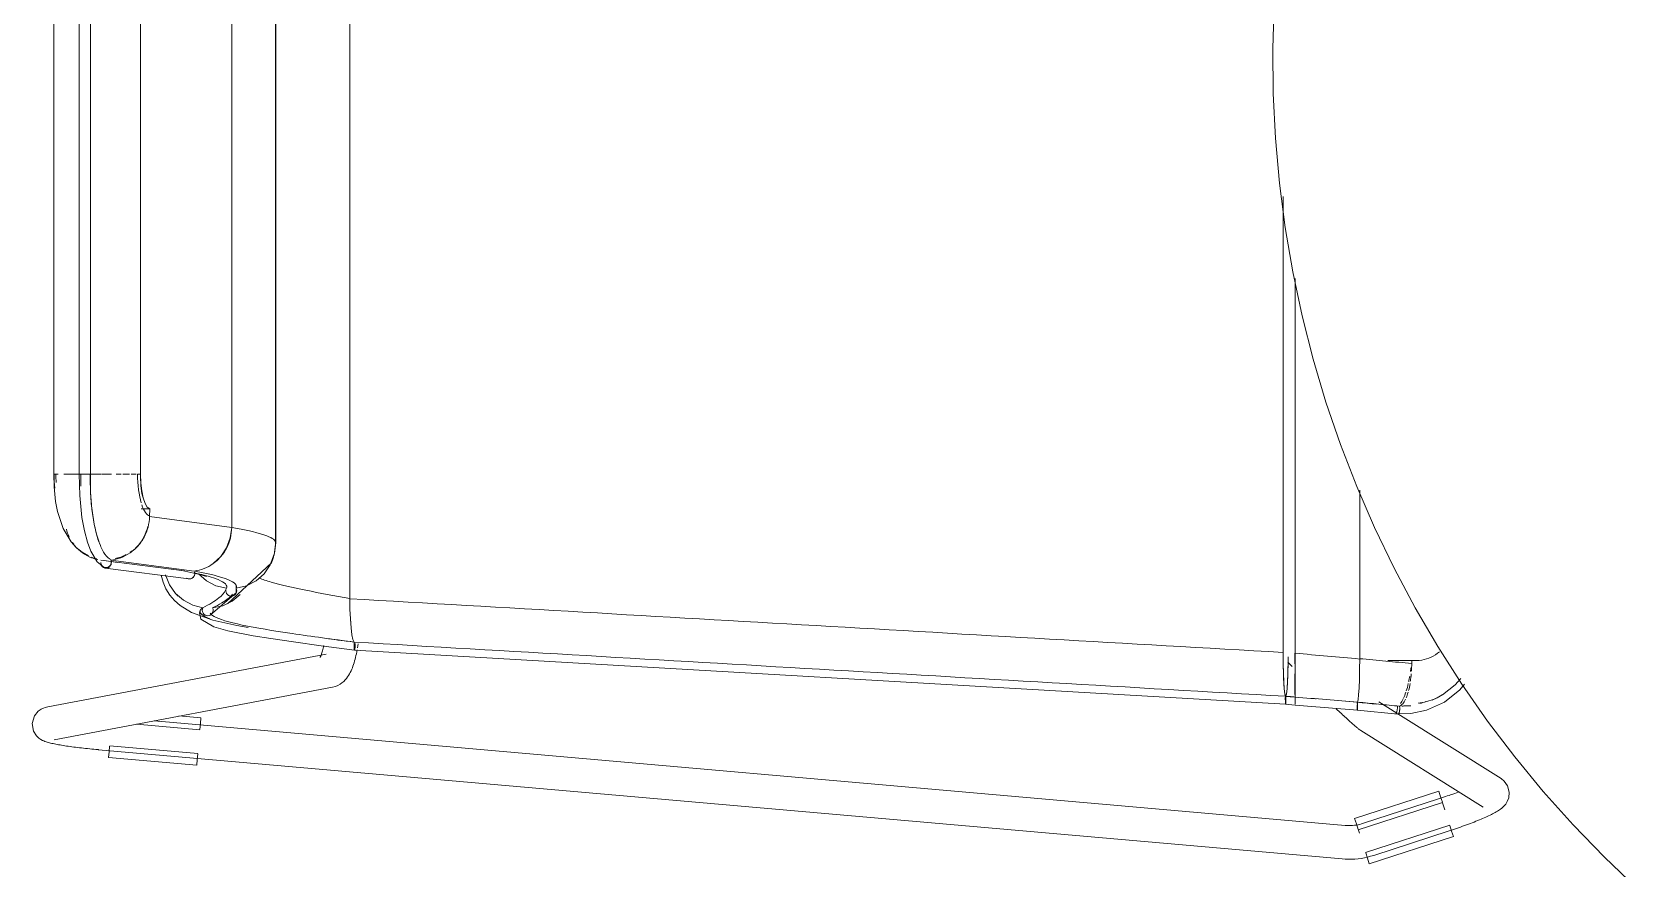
# Model space of a CAD drawing. Header units: millimetres. Extents: x 155927 to 326028, y -36033 to 97293.
# Drawn here: x 158907 to 159479, y 25257 to 25555 of the extents above; entities that cross this region are included whole.
import ezdxf

# ---------------------------------------------------------------- set-up
doc = ezdxf.new("R2010")
doc.units = ezdxf.units.MM
doc.header["$MEASUREMENT"] = 0
doc.layers.add('I-FURN', color=8, linetype='CONTINUOUS', lineweight=9)

msp = doc.modelspace()

# ---------------------------------------------------------------- linework, layer by layer
at = {"layer": 'I-FURN'}
for p, q in [((159019.78, 25736.44), (159019.78, 25353.04)), ((159019.78, 25353.04), (159019.78, 25736.44)), ((158993.28, 25717.14), (158993.28, 25372.35)), ((158993.28, 25372.35), (158993.28, 25717.14)), ((158977.68, 25711.1), (158977.68, 25378.39)), ((158977.68, 25378.39), (158977.68, 25711.1)), ((158914.31, 25692.17), (158914.31, 25397.32)), ((158923.35, 25692.17), (158923.35, 25397.32)), ((158927.31, 25397.32), (158927.31, 25692.17)), ((158945.15, 25692.17), (158945.15, 25397.32)), ((158945.21, 25397.32), (158945.21, 25692.17)), ((158993.43, 25372.89), (158993.43, 25677.69)), ((159349.33, 25565.05), (159348.84, 25549.06)), ((159348.84, 25549.06), (159348.99, 25533.06)), ((159348.99, 25533.06), (159349.77, 25517.08)), ((159349.77, 25517.08), (159351.2, 25501.15)), ((159351.2, 25501.15), (159353.26, 25485.28)), ((159352.51, 25496.39), (159352.51, 25333.79)), ((159352.51, 25333.79), (159352.51, 25496.39)), ((159353.26, 25485.28), (159355.95, 25469.51)), ((159355.95, 25469.51), (159359.28, 25453.86)), ((159356.83, 25467.17), (159356.83, 25333.53)), ((159356.83, 25333.53), (159356.83, 25467.17)), ((159359.28, 25453.86), (159363.22, 25438.36)), ((159363.22, 25438.36), (159367.79, 25423.02)), ((159367.79, 25423.02), (159372.96, 25407.88)), ((159372.96, 25407.88), (159378.73, 25392.96)), ((158914.31, 25397.32), (158914.48, 25397.32)), ((158914.39, 25392.8), (158914.31, 25397.32)), ((158915.8, 25397.32), (158914.33, 25397.32)), ((158920.41, 25397.32), (158917.83, 25397.32)), ((158920.43, 25397.32), (158923.59, 25397.32)), ((158923.59, 25397.32), (158920.58, 25397.32)), ((158927.3, 25397.32), (158923.35, 25397.32)), ((158923.5, 25389.76), (158923.35, 25397.32)), ((158923.35, 25397.32), (158923.42, 25397.32)), ((158923.42, 25397.32), (158923.61, 25397.32)), ((158923.61, 25397.32), (158923.92, 25397.32)), ((158923.92, 25397.32), (158924.31, 25397.32)), ((158924.31, 25397.32), (158924.76, 25397.32)), ((158924.76, 25397.32), (158925.26, 25397.32)), ((158925.26, 25397.32), (158925.75, 25397.32)), ((158925.75, 25397.32), (158926.23, 25397.32)), ((158926.23, 25397.32), (158926.65, 25397.32)), ((158926.65, 25397.32), (158926.98, 25397.32)), ((158926.98, 25397.32), (158927.2, 25397.32)), ((158927.2, 25397.32), (158927.3, 25397.32)), ((158927.28, 25397.32), (158931.09, 25397.32)), ((158931.09, 25397.32), (158927.28, 25397.32)), ((158927.31, 25397.32), (158927.4, 25390.91)), ((158934.85, 25397.32), (158931.29, 25397.32)), ((158938.32, 25397.32), (158936.47, 25397.32)), ((158941.3, 25397.32), (158938.84, 25397.32)), ((158943.62, 25397.32), (158941.89, 25397.32)), ((158945.32, 25394.28), (158945.21, 25397.32)), ((158914.91, 25387.59), (158914.39, 25392.8)), ((158924.29, 25381.87), (158923.5, 25389.76)), ((158927.4, 25390.91), (158927.88, 25384.92)), ((158945.64, 25391.43), (158945.32, 25394.28)), ((158946.15, 25388.94), (158945.64, 25391.43)), ((159378.73, 25392.96), (159385.1, 25378.29)), ((159379.8, 25331.59), (159379.8, 25391.7)), ((159379.8, 25391.7), (159379.8, 25331.59)), ((158915.56, 25384.09), (158914.91, 25387.59)), ((158917.58, 25377.94), (158915.56, 25384.09)), ((158927.88, 25384.92), (158928.71, 25379.48)), ((158945.46, 25384.96), (158948.47, 25384.96)), ((158946.82, 25386.95), (158946.15, 25388.94)), ((158947.61, 25385.6), (158946.82, 25386.95)), ((158948.47, 25384.96), (158947.61, 25385.6)), ((158948.4, 25382.25), (158948.47, 25384.96)), ((158925.16, 25377.15), (158924.29, 25381.87)), ((158928.71, 25379.48), (158929.51, 25375.99)), ((158977.68, 25378.39), (158948.4, 25382.25)), ((158977.2, 25374.62), (158977.68, 25378.39)), ((159385.1, 25378.29), (159392.04, 25363.87)), ((158920.45, 25373.23), (158917.58, 25377.94)), ((158922.29, 25371.25), (158920.45, 25373.23)), ((158926.24, 25373.11), (158925.16, 25377.15)), ((158927.43, 25369.94), (158926.24, 25373.11)), ((158929.51, 25375.99), (158930.39, 25373.16)), ((158930.39, 25373.16), (158930.58, 25372.65)), ((158975.89, 25371.07), (158977.2, 25374.62)), ((158992.99, 25369.14), (158993.43, 25372.89)), ((158924.36, 25369.58), (158922.29, 25371.25)), ((158926.63, 25368.25), (158924.36, 25369.58)), ((158929.74, 25366.11), (158927.43, 25369.94)), ((158971.07, 25365.47), (158973.81, 25367.96)), ((158973.81, 25367.96), (158975.89, 25371.07)), ((158991.26, 25364.68), (158992.99, 25369.14)), ((158992.8, 25368.56), (158991.43, 25364.99)), ((158991.44, 25364.99), (158992.8, 25368.56)), ((158991.86, 25365.78), (158992.56, 25367.7)), ((158993.28, 25372.35), (158992.8, 25368.56)), ((158992.8, 25368.56), (158993.28, 25372.35)), ((158932.12, 25364.22), (158929.74, 25366.11)), ((158960.75, 25362.86), (158931.06, 25366.71)), ((158937.03, 25365.93), (158932.25, 25366.55)), ((158962.4, 25360.01), (158932.62, 25363.87)), ((158964.3, 25362.84), (158934.6, 25366.68)), ((158952.55, 25361.32), (158953.2, 25358.82)), ((158954.06, 25361.46), (158955.46, 25357.95)), ((158966.27, 25361.61), (158959.97, 25362.98)), ((158964.22, 25360.93), (158964.42, 25361.38)), ((158964.42, 25361.38), (158964.49, 25361.87)), ((158964.49, 25361.87), (158964.46, 25362.37)), ((158965.8, 25361.85), (158968.67, 25359.35)), ((158968.7, 25360.85), (158966.27, 25361.61)), ((158976.16, 25351.18), (158991.86, 25365.78)), ((158989.26, 25361.86), (158986.39, 25359.35)), ((158986.4, 25359.35), (158989.27, 25361.85)), ((158991.43, 25364.99), (158989.26, 25361.86)), ((158989.27, 25361.85), (158991.44, 25364.99)), ((159392.04, 25363.87), (159399.56, 25349.75)), ((158953.2, 25358.82), (158954.23, 25356.45)), ((158954.23, 25356.45), (158955.61, 25354.25)), ((158955.46, 25357.95), (158957.63, 25354.87)), ((158961.72, 25360.25), (158962.16, 25360.06)), ((158962.16, 25360.06), (158962.63, 25360)), ((158962.63, 25360), (158963.1, 25360.06)), ((158963.1, 25360.06), (158963.54, 25360.25)), ((158963.54, 25360.25), (158963.92, 25360.55)), ((158963.92, 25360.55), (158964.22, 25360.93)), ((158968.67, 25359.35), (158972.07, 25357.59)), ((158972.07, 25357.59), (158975.78, 25356.7)), ((158975.5, 25356.02), (158975.68, 25356.45)), ((158975.58, 25355.74), (158975.62, 25356.23)), ((158975.62, 25356.23), (158975.58, 25355.73)), ((158975.66, 25355.24), (158975.58, 25355.74)), ((158975.58, 25355.73), (158975.66, 25355.24)), ((158975.62, 25356.23), (158975.78, 25356.7)), ((158975.78, 25356.7), (158975.62, 25356.23)), ((158979.26, 25354.89), (158979.3, 25357.77)), ((158979.28, 25356.7), (158979.45, 25356.23)), ((158979.29, 25356.7), (158983, 25357.59)), ((158979.45, 25356.23), (158979.29, 25356.7)), ((158979.48, 25355.74), (158979.4, 25355.24)), ((158979.4, 25355.24), (158979.49, 25355.73)), ((158979.45, 25356.23), (158979.48, 25355.74)), ((158979.49, 25355.73), (158979.45, 25356.23)), ((158986.39, 25359.35), (158983, 25357.6)), ((158983, 25357.59), (158986.4, 25359.35)), ((158955.61, 25354.25), (158957.29, 25352.28)), ((158957.29, 25352.28), (158959.26, 25350.54)), ((158958.6, 25353.88), (158957.63, 25354.87)), ((158957.63, 25354.87), (158960.46, 25352.39)), ((158959.26, 25350.54), (158963.37, 25348.03)), ((158960.46, 25352.39), (158963.78, 25350.65)), ((158963.78, 25350.65), (158967.41, 25349.74)), ((158967.25, 25349.27), (158967.41, 25349.74)), ((158967.41, 25349.74), (158967.25, 25349.27)), ((158969.97, 25347.06), (158979.39, 25355.19)), ((158974.51, 25350.48), (158970.9, 25349.69)), ((158970.9, 25349.69), (158974.51, 25350.47)), ((158970.9, 25349.69), (158971.05, 25349.22)), ((158971.05, 25349.22), (158970.9, 25349.69)), ((158977.83, 25352.12), (158974.51, 25350.48)), ((158974.51, 25350.47), (158977.83, 25352.11)), ((158975.87, 25354.79), (158975.66, 25355.24)), ((158975.66, 25355.24), (158975.86, 25354.79)), ((158975.86, 25354.79), (158976.18, 25354.41)), ((158976.18, 25354.41), (158975.87, 25354.79)), ((158976.58, 25354.12), (158976.18, 25354.41)), ((158976.18, 25354.41), (158976.58, 25354.11)), ((158977.04, 25353.93), (158976.58, 25354.12)), ((158976.58, 25354.11), (158977.04, 25353.92)), ((158977.53, 25353.86), (158977.04, 25353.93)), ((158977.04, 25353.92), (158977.53, 25353.86)), ((158978.02, 25353.93), (158977.53, 25353.86)), ((158977.53, 25353.86), (158978.02, 25353.92)), ((158980.67, 25354.52), (158977.83, 25352.12)), ((158977.83, 25352.11), (158980.67, 25354.52)), ((158978.48, 25354.12), (158978.02, 25353.93)), ((158978.02, 25353.92), (158978.49, 25354.11)), ((158978.89, 25354.41), (158978.48, 25354.12)), ((158978.49, 25354.11), (158978.89, 25354.41)), ((158979.2, 25354.79), (158978.89, 25354.41)), ((158978.89, 25354.41), (158979.2, 25354.79)), ((158979.4, 25355.24), (158979.2, 25354.79)), ((158979.2, 25354.79), (158979.4, 25355.24)), ((159019.78, 25353.04), (159019.84, 25349.28)), ((159019.84, 25349.27), (159019.78, 25352.97)), ((159399.56, 25349.75), (159407.64, 25335.94)), ((158963.37, 25348.03), (158971, 25345.36)), ((158966.19, 25347.92), (158966.49, 25348.83)), ((158966.72, 25345.73), (158966.19, 25347.92)), ((158971.36, 25342.96), (158966.72, 25345.73)), ((158967.2, 25348.77), (158967.25, 25349.27)), ((158967.25, 25349.27), (158967.2, 25348.77)), ((158967.28, 25348.28), (158967.2, 25348.77)), ((158967.2, 25348.77), (158967.28, 25348.28)), ((158967.48, 25347.83), (158967.28, 25348.28)), ((158967.28, 25348.28), (158967.47, 25347.82)), ((158967.47, 25347.82), (158967.78, 25347.43)), ((158967.78, 25347.44), (158967.48, 25347.83)), ((158968.18, 25347.14), (158967.78, 25347.44)), ((158967.78, 25347.43), (158968.17, 25347.13)), ((158968.17, 25347.13), (158968.63, 25346.94)), ((158968.63, 25346.94), (158968.18, 25347.14)), ((158969.11, 25346.87), (158968.63, 25346.94)), ((158968.63, 25346.94), (158969.11, 25346.86)), ((158969.6, 25346.93), (158969.11, 25346.87)), ((158969.11, 25346.86), (158969.6, 25346.92)), ((158970.06, 25347.11), (158969.6, 25346.93)), ((158969.6, 25346.92), (158970.06, 25347.11)), ((158970.24, 25347.22), (158970.03, 25347.09)), ((158970.46, 25347.4), (158970.06, 25347.11)), ((158970.06, 25347.11), (158970.46, 25347.4)), ((158970.78, 25347.78), (158970.46, 25347.4)), ((158970.46, 25347.4), (158970.78, 25347.77)), ((158970.99, 25348.23), (158970.78, 25347.78)), ((158970.78, 25347.77), (158970.99, 25348.22)), ((158971.08, 25348.72), (158970.99, 25348.23)), ((158970.99, 25348.22), (158971.08, 25348.72)), ((158971, 25345.36), (158979.52, 25343.47)), ((158971.05, 25349.22), (158971.08, 25348.72)), ((158971.08, 25348.72), (158971.05, 25349.22)), ((159019.84, 25349.28), (159019.99, 25345.74)), ((159019.99, 25345.74), (159019.84, 25349.21)), ((159019.99, 25345.74), (159020.23, 25342.64)), ((159020.23, 25342.64), (159019.99, 25345.69)), ((158976.36, 25341.56), (158971.36, 25342.96)), ((158985.38, 25339.76), (158976.36, 25341.56)), ((158979.52, 25343.47), (158983.58, 25342.73)), ((158991.69, 25338.72), (158985.38, 25339.76)), ((158999.71, 25337.54), (158991.69, 25338.72)), ((159020.23, 25342.64), (159020.54, 25340.14)), ((159020.54, 25340.14), (159020.23, 25342.6)), ((159020.54, 25340.14), (159020.91, 25338.4)), ((159020.91, 25338.4), (159020.54, 25340.13)), ((159021.31, 25337.49), (159020.91, 25338.4)), ((159020.91, 25338.4), (159021.31, 25337.49)), ((159011.42, 25333.23), (158912.12, 25314.41)), ((159009.64, 25336.18), (158999.71, 25337.54)), ((159009.37, 25332.34), (159009.45, 25332.54)), ((159009.45, 25332.54), (159009.55, 25332.77)), ((159009.55, 25332.77), (159009.65, 25333.04)), ((159021.5, 25334.63), (159009.64, 25336.18)), ((159009.65, 25333.04), (159009.76, 25333.34)), ((159009.76, 25333.34), (159009.86, 25333.68)), ((159009.86, 25333.68), (159009.97, 25334.04)), ((159009.97, 25334.04), (159010.08, 25334.44)), ((159010.08, 25334.44), (159010.19, 25334.86)), ((159010.19, 25334.86), (159010.29, 25335.31)), ((159010.29, 25335.31), (159010.39, 25335.77)), ((159010.39, 25335.77), (159010.49, 25336.27)), ((159021.31, 25337.49), (159021.29, 25337.02)), ((159021.29, 25337.02), (159021.31, 25337.49)), ((159021.29, 25337.02), (159021.29, 25336.53)), ((159021.29, 25336.52), (159021.29, 25337.02)), ((159021.29, 25336.53), (159021.29, 25336.03)), ((159021.29, 25336.03), (159021.29, 25336.52)), ((159021.29, 25336.03), (159021.32, 25335.58)), ((159021.32, 25335.58), (159021.29, 25336.03)), ((159021.32, 25335.58), (159021.35, 25335.19)), ((159021.35, 25335.19), (159021.32, 25335.58)), ((159021.35, 25335.19), (159021.39, 25334.89)), ((159021.39, 25334.89), (159021.35, 25335.19)), ((159021.39, 25334.89), (159021.44, 25334.7)), ((159021.44, 25334.7), (159021.39, 25334.89)), ((159021.44, 25334.7), (159021.5, 25334.63)), ((159021.5, 25334.63), (159021.44, 25334.7)), ((159021.5, 25334.63), (159021.55, 25334.69)), ((159021.55, 25334.69), (159021.5, 25334.63)), ((159021.5, 25334.63), (159353.41, 25315.34)), ((159021.55, 25334.69), (159021.6, 25334.88)), ((159021.6, 25334.87), (159021.55, 25334.69)), ((159021.6, 25334.88), (159021.64, 25335.17)), ((159021.64, 25335.16), (159021.6, 25334.87)), ((159021.64, 25335.17), (159021.68, 25335.55)), ((159021.68, 25335.54), (159021.64, 25335.16)), ((159021.68, 25335.55), (159021.7, 25336)), ((159021.7, 25335.99), (159021.68, 25335.54)), ((159021.7, 25336), (159021.71, 25336.49)), ((159021.71, 25336.48), (159021.7, 25335.99)), ((159021.71, 25336.49), (159021.71, 25336.99)), ((159021.71, 25336.98), (159021.71, 25336.48)), ((159021.85, 25332.03), (159022, 25332.69)), ((159022, 25332.69), (159022.14, 25333.36)), ((159022.14, 25333.36), (159022.28, 25334.04)), ((159022.28, 25334.04), (159022.4, 25334.73)), ((159022.52, 25335.44), (159022.63, 25336.15)), ((159022.63, 25336.15), (159022.73, 25336.88)), ((159352.51, 25333.79), (159352.54, 25330.01)), ((159356.7, 25329.74), (159356.7, 25333.52)), ((159356.7, 25333.52), (159356.7, 25329.74)), ((159356.83, 25333.53), (159356.83, 25329.74)), ((159356.83, 25329.74), (159356.83, 25333.53)), ((159407.64, 25335.94), (159416.26, 25322.46)), ((159009.19, 25332.01), (159009.2, 25332.03)), ((159009.2, 25332.03), (159009.25, 25332.1)), ((159009.25, 25332.1), (159009.29, 25332.19)), ((159009.29, 25332.19), (159009.37, 25332.34)), ((159019.95, 25326.68), (159020.23, 25327.23)), ((159020.23, 25327.23), (159020.48, 25327.8)), ((159020.48, 25327.8), (159020.71, 25328.37)), ((159020.71, 25328.37), (159020.93, 25328.95)), ((159020.93, 25328.95), (159021.14, 25329.54)), ((159021.14, 25329.54), (159021.33, 25330.14)), ((159021.33, 25330.14), (159021.51, 25330.76)), ((159021.51, 25330.76), (159021.69, 25331.39)), ((159021.69, 25331.39), (159021.85, 25332.03)), ((159352.54, 25330.01), (159352.62, 25326.44)), ((159354.15, 25330.3), (159355.68, 25328.83)), ((159354.19, 25326.45), (159354.27, 25330)), ((159354.27, 25330), (159354.3, 25332.25)), ((159356.83, 25329.74), (159356.82, 25326.18)), ((159356.82, 25326.17), (159356.83, 25329.74)), ((159379.77, 25327.73), (159379.7, 25324.29)), ((159379.7, 25324.29), (159379.77, 25327.73)), ((159379.77, 25327.82), (159379.8, 25331.59)), ((159379.8, 25331.47), (159379.77, 25327.82)), ((159389.84, 25330.88), (159399.59, 25330.88)), ((159398.35, 25330.93), (159398.35, 25329.89)), ((158914.36, 25302.62), (159013.65, 25321.44)), ((159013.65, 25321.44), (159014.64, 25321.69)), ((159014.64, 25321.69), (159015.53, 25322.06)), ((159015.53, 25322.06), (159016.32, 25322.49)), ((159016.32, 25322.49), (159017.01, 25322.98)), ((159017.01, 25322.98), (159017.61, 25323.49)), ((159017.61, 25323.49), (159018.13, 25324.01)), ((159018.13, 25324.01), (159018.58, 25324.54)), ((159018.58, 25324.54), (159018.98, 25325.07)), ((159018.98, 25325.07), (159019.34, 25325.61)), ((159019.34, 25325.61), (159019.66, 25326.15)), ((159019.66, 25326.15), (159019.95, 25326.68)), ((159352.62, 25326.44), (159352.74, 25323.31)), ((159352.74, 25323.31), (159352.9, 25320.81)), ((159353.91, 25320.83), (159354.07, 25323.33)), ((159354.07, 25323.33), (159354.19, 25326.45)), ((159356.72, 25323.06), (159356.71, 25326.18)), ((159356.71, 25326.18), (159356.72, 25323.05)), ((159356.73, 25320.56), (159356.72, 25323.06)), ((159356.72, 25323.05), (159356.73, 25320.55)), ((159356.81, 25323.04), (159356.8, 25320.54)), ((159356.8, 25320.54), (159356.81, 25323.04)), ((159356.82, 25326.17), (159356.81, 25323.04)), ((159356.81, 25323.04), (159356.82, 25326.17)), ((159379.43, 25318.71), (159379.58, 25321.19)), ((159379.58, 25321.15), (159379.43, 25318.71)), ((159379.58, 25321.19), (159379.7, 25324.29)), ((159379.69, 25324.22), (159379.58, 25321.19)), ((159413.85, 25322.21), (159409.28, 25318.71)), ((159415.81, 25324.56), (159413.85, 25322.21)), ((159417.16, 25322.53), (159415.52, 25320.48)), ((159416.26, 25322.46), (159425.42, 25309.34)), ((159352.9, 25320.81), (159353.1, 25319.06)), ((159353.1, 25319.06), (159353.31, 25318.17)), ((159353.31, 25318.17), (159353.3, 25317.7)), ((159353.3, 25317.7), (159353.3, 25317.21)), ((159353.3, 25317.21), (159353.3, 25316.72)), ((159353.3, 25316.72), (159353.31, 25316.27)), ((159353.31, 25316.27), (159353.33, 25315.88)), ((159353.33, 25315.88), (159353.35, 25315.59)), ((159353.35, 25315.59), (159353.38, 25315.4)), ((159353.38, 25315.4), (159353.41, 25315.34)), ((159353.41, 25315.34), (159353.43, 25315.41)), ((159353.43, 25315.41), (159353.46, 25315.6)), ((159353.46, 25315.6), (159353.48, 25315.89)), ((159353.48, 25315.89), (159353.5, 25316.27)), ((159353.5, 25316.27), (159353.51, 25316.73)), ((159353.51, 25318.18), (159353.72, 25319.08)), ((159353.51, 25317.71), (159353.51, 25318.18)), ((159353.52, 25317.22), (159353.51, 25317.71)), ((159353.51, 25316.73), (159353.52, 25317.22)), ((159353.72, 25319.08), (159353.91, 25320.83)), ((159356.74, 25318.81), (159356.73, 25320.56)), ((159356.73, 25320.55), (159356.74, 25318.8)), ((159356.76, 25317.44), (159356.76, 25317.91)), ((159356.76, 25317.91), (159356.76, 25317.44)), ((159356.76, 25316.94), (159356.76, 25317.44)), ((159356.76, 25317.44), (159356.76, 25316.94)), ((159356.76, 25316.45), (159356.76, 25316.94)), ((159356.76, 25316.94), (159356.76, 25316.45)), ((159356.76, 25316), (159356.76, 25316.45)), ((159356.76, 25316.45), (159356.76, 25316)), ((159356.76, 25315.62), (159356.76, 25316)), ((159356.76, 25316), (159356.76, 25315.61)), ((159356.79, 25318.79), (159356.77, 25317.9)), ((159356.77, 25317.9), (159356.79, 25318.79)), ((159356.77, 25317.9), (159356.77, 25317.43)), ((159356.77, 25317.43), (159356.77, 25317.9)), ((159356.77, 25317.43), (159356.77, 25316.94)), ((159356.77, 25316.93), (159356.77, 25317.43)), ((159356.77, 25316.94), (159356.77, 25316.45)), ((159356.77, 25316.44), (159356.77, 25316.93)), ((159356.77, 25316.45), (159356.77, 25316)), ((159356.77, 25315.99), (159356.77, 25316.44)), ((159356.77, 25316), (159356.77, 25315.61)), ((159356.77, 25315.61), (159356.77, 25315.99)), ((159356.77, 25315.61), (159356.77, 25315.32)), ((159356.77, 25315.32), (159356.77, 25315.61)), ((159356.79, 25318.79), (159356.8, 25320.54)), ((159356.8, 25320.53), (159356.79, 25318.79)), ((159378.86, 25315.6), (159378.87, 25316.08)), ((159378.87, 25316.07), (159378.86, 25315.6)), ((159379.06, 25316.09), (159379.25, 25316.98)), ((159379.25, 25316.97), (159379.06, 25316.09)), ((159379.07, 25315.61), (159379.06, 25316.09)), ((159379.06, 25316.09), (159379.07, 25315.62)), ((159379.07, 25315.62), (159379.07, 25315.12)), ((159379.07, 25315.12), (159379.07, 25315.61)), ((159379.25, 25316.98), (159379.43, 25318.71)), ((159379.43, 25318.69), (159379.25, 25316.98)), ((159393.05, 25312.12), (159386.6, 25316.16)), ((159409.99, 25316.14), (159403.67, 25313.24)), ((159409.28, 25318.71), (159405.59, 25316.8)), ((159415.52, 25320.48), (159409.99, 25316.14)), ((158907.37, 25311.27), (158906.53, 25308.52)), ((158907.37, 25311.27), (158908.69, 25312.85)), ((158908.69, 25312.85), (158909.77, 25313.6)), ((158909.77, 25313.6), (158910.57, 25313.97)), ((158910.57, 25313.97), (158911.19, 25314.19)), ((158911.19, 25314.19), (158911.71, 25314.32)), ((158911.71, 25314.32), (158912.12, 25314.41)), ((158966.71, 25310.48), (158958.82, 25311.17)), ((158966.71, 25310.48), (158966.53, 25308.44)), ((159356.76, 25315.07), (159353.41, 25315.33)), ((159356.77, 25315.13), (159356.76, 25315.07)), ((159356.76, 25315.07), (159356.76, 25315.13)), ((159356.76, 25315.13), (159356.76, 25315.06)), ((159356.76, 25315.06), (159356.77, 25315.13)), ((159356.76, 25315.06), (159378.97, 25313.24)), ((159371.93, 25313.27), (159371.46, 25313.71)), ((159372.39, 25312.83), (159371.93, 25313.27)), ((159372.84, 25312.41), (159372.39, 25312.83)), ((159373.29, 25312), (159372.84, 25312.41)), ((159373.72, 25311.59), (159373.29, 25312)), ((159374.15, 25311.2), (159373.72, 25311.59)), ((159374.56, 25310.82), (159374.15, 25311.2)), ((159374.96, 25310.45), (159374.56, 25310.82)), ((159375.35, 25310.1), (159374.96, 25310.45)), ((159375.73, 25309.75), (159375.35, 25310.1)), ((159376.09, 25309.43), (159375.73, 25309.75)), ((159378.87, 25314.62), (159378.86, 25315.11)), ((159378.86, 25315.1), (159378.87, 25314.61)), ((159378.88, 25314.16), (159378.87, 25314.62)), ((159378.87, 25314.61), (159378.88, 25314.16)), ((159378.88, 25314.16), (159378.89, 25313.78)), ((159378.89, 25313.78), (159378.88, 25314.16)), ((159378.89, 25313.78), (159378.92, 25313.49)), ((159378.92, 25313.49), (159378.89, 25313.78)), ((159378.92, 25313.49), (159378.94, 25313.3)), ((159378.94, 25313.3), (159378.92, 25313.49)), ((159378.94, 25313.3), (159378.97, 25313.24)), ((159378.97, 25313.24), (159378.94, 25313.3)), ((159378.99, 25313.31), (159378.97, 25313.24)), ((159378.97, 25313.24), (159378.99, 25313.3)), ((159378.97, 25313.24), (159393.46, 25311.81)), ((159378.99, 25313.3), (159379.02, 25313.49)), ((159379.02, 25313.49), (159379.04, 25313.79)), ((159379.04, 25313.79), (159379.02, 25313.5)), ((159379.05, 25314.18), (159379.04, 25313.79)), ((159379.04, 25313.79), (159379.05, 25314.17)), ((159379.05, 25314.17), (159379.06, 25314.63)), ((159379.06, 25314.63), (159379.05, 25314.18)), ((159379.06, 25314.63), (159379.07, 25315.12)), ((159379.07, 25315.12), (159379.06, 25314.63)), ((159398.02, 25312.02), (159392.56, 25311.94)), ((159430.19, 25288.85), (159393.42, 25311.88)), ((159403.67, 25313.24), (159398.02, 25312.02)), ((158906.53, 25308.52), (158907.02, 25305.76)), ((158907.02, 25305.76), (158908.06, 25304.11)), ((158908.06, 25304.11), (158908.97, 25303.25)), ((158943.74, 25308.23), (158966.34, 25306.25)), ((159374.58, 25272.15), (158950.08, 25309.44)), ((158966.53, 25308.44), (158966.35, 25306.37)), ((159376.45, 25309.11), (159376.09, 25309.43)), ((159376.78, 25308.81), (159376.45, 25309.11)), ((159377.1, 25308.52), (159376.78, 25308.81)), ((159377.41, 25308.25), (159377.1, 25308.52)), ((159377.71, 25307.99), (159377.41, 25308.25)), ((159377.99, 25307.75), (159377.71, 25307.99)), ((159378.25, 25307.52), (159377.99, 25307.75)), ((159378.51, 25307.3), (159378.25, 25307.52)), ((159378.75, 25307.1), (159378.51, 25307.3)), ((159378.98, 25306.91), (159378.75, 25307.1)), ((159379.2, 25306.73), (159378.98, 25306.91)), ((159379.42, 25306.56), (159379.2, 25306.73)), ((159379.65, 25306.39), (159379.42, 25306.56)), ((159379.91, 25306.2), (159379.65, 25306.39)), ((159380.23, 25305.99), (159379.91, 25306.2)), ((159380.23, 25305.99), (159423.82, 25278.68)), ((159425.42, 25309.34), (159435.09, 25296.6)), ((158908.97, 25303.25), (158909.67, 25302.78)), ((158909.67, 25302.78), (158910.23, 25302.47)), ((158910.23, 25302.47), (158910.7, 25302.26)), ((158910.7, 25302.26), (158911.13, 25302.09)), ((158911.13, 25302.09), (158911.54, 25301.95)), ((158911.54, 25301.95), (158911.93, 25301.82)), ((158911.93, 25301.82), (158912.33, 25301.71)), ((158912.33, 25301.71), (158912.73, 25301.6)), ((158912.73, 25301.6), (158913.14, 25301.49)), ((158913.14, 25301.49), (158913.57, 25301.39)), ((158913.57, 25301.39), (158914.01, 25301.3)), ((158914.01, 25301.3), (158914.47, 25301.2)), ((158914.47, 25301.2), (158914.95, 25301.1)), ((158914.95, 25301.1), (158915.45, 25301.01)), ((158915.45, 25301.01), (158915.96, 25300.91)), ((158915.96, 25300.91), (158916.49, 25300.82)), ((158916.49, 25300.82), (158917.04, 25300.73)), ((158917.04, 25300.73), (158917.61, 25300.64)), ((158917.61, 25300.64), (158918.2, 25300.54)), ((158918.2, 25300.54), (158918.8, 25300.45)), ((158918.8, 25300.45), (158919.42, 25300.36)), ((158919.42, 25300.36), (158920.06, 25300.27)), ((158920.06, 25300.27), (158920.7, 25300.18)), ((158920.7, 25300.18), (158921.37, 25300.1)), ((158921.37, 25300.1), (158922.04, 25300.01)), ((158922.04, 25300.01), (158922.73, 25299.92)), ((158922.73, 25299.92), (158923.43, 25299.84)), ((158923.43, 25299.84), (158924.14, 25299.76)), ((158924.14, 25299.76), (158924.86, 25299.67)), ((158924.86, 25299.67), (158925.58, 25299.59)), ((158925.58, 25299.59), (158926.32, 25299.52)), ((158926.32, 25299.52), (158927.06, 25299.44)), ((158927.06, 25299.44), (158927.8, 25299.37)), ((158927.8, 25299.37), (158928.55, 25299.29)), ((158928.55, 25299.29), (158929.3, 25299.22)), ((158929.3, 25299.22), (158930.05, 25299.16)), ((158930.05, 25299.16), (158930.21, 25299.14)), ((158930.21, 25299.14), (159373.53, 25260.19)), ((158933.82, 25296.33), (158933.99, 25298.37)), ((158933.99, 25298.37), (158934.18, 25300.44)), ((158965.6, 25297.8), (158934.19, 25300.56)), ((158965.23, 25293.57), (158933.82, 25296.33)), ((158965.41, 25295.61), (158965.23, 25293.57)), ((158965.59, 25297.68), (158965.41, 25295.61)), ((159435.09, 25296.6), (159445.26, 25284.25)), ((159431.31, 25287.96), (159430.19, 25288.85)), ((159431.31, 25287.96), (159432.53, 25286.22)), ((159408, 25284.32), (159378, 25274.63)), ((159407.96, 25281.6), (159381.14, 25272.89)), ((159408.29, 25281.71), (159407.96, 25281.6)), ((159408, 25284.32), (159408.63, 25282.37)), ((159408.98, 25281.94), (159408.29, 25281.71)), ((159408.63, 25282.37), (159409.27, 25280.4)), ((159409.67, 25282.17), (159408.98, 25281.94)), ((159410.35, 25282.4), (159409.67, 25282.17)), ((159411.03, 25282.64), (159410.35, 25282.4)), ((159411.7, 25282.87), (159411.03, 25282.64)), ((159412.37, 25283.11), (159411.7, 25282.87)), ((159413.03, 25283.34), (159412.37, 25283.11)), ((159413.67, 25283.58), (159413.03, 25283.34)), ((159414.31, 25283.81), (159413.67, 25283.58)), ((159414.93, 25284.05), (159414.31, 25283.81)), ((159432.95, 25282.02), (159432.43, 25280.64)), ((159432.53, 25286.22), (159433.12, 25284)), ((159433.12, 25284), (159432.95, 25282.02)), ((159445.26, 25284.25), (159455.92, 25272.32)), ((159379.3, 25270.59), (159409.31, 25280.28)), ((159410.14, 25277.7), (159409.34, 25280.18)), ((159425.27, 25275.33), (159424.74, 25275.09)), ((159425.78, 25275.56), (159425.27, 25275.33)), ((159426.27, 25275.8), (159425.78, 25275.56)), ((159426.75, 25276.03), (159426.27, 25275.8)), ((159427.2, 25276.26), (159426.75, 25276.03)), ((159427.64, 25276.48), (159427.2, 25276.26)), ((159428.07, 25276.71), (159427.64, 25276.48)), ((159428.48, 25276.94), (159428.07, 25276.71)), ((159428.88, 25277.18), (159428.48, 25276.94)), ((159429.27, 25277.42), (159428.88, 25277.18)), ((159429.66, 25277.68), (159429.27, 25277.42)), ((159430.05, 25277.96), (159429.66, 25277.68)), ((159430.45, 25278.27), (159430.05, 25277.96)), ((159430.88, 25278.64), (159430.45, 25278.27)), ((159431.34, 25279.1), (159430.88, 25278.64)), ((159431.86, 25279.73), (159431.34, 25279.1)), ((159432.43, 25280.64), (159431.86, 25279.73)), ((159374.61, 25272.14), (159374.58, 25272.15)), ((159375.27, 25272.1), (159374.61, 25272.14)), ((159375.93, 25272.08), (159375.27, 25272.1)), ((159376.59, 25272.09), (159375.93, 25272.08)), ((159377.26, 25272.13), (159376.59, 25272.09)), ((159377.91, 25272.19), (159377.26, 25272.13)), ((159378.57, 25272.28), (159377.91, 25272.19)), ((159378.63, 25272.68), (159378, 25274.63)), ((159379.22, 25272.39), (159378.57, 25272.28)), ((159379.26, 25270.71), (159378.63, 25272.68)), ((159379.87, 25272.53), (159379.22, 25272.39)), ((159379.71, 25269.33), (159379.33, 25270.49)), ((159380.51, 25272.7), (159379.87, 25272.53)), ((159381.14, 25272.89), (159380.51, 25272.7)), ((159411.91, 25272.21), (159381.91, 25262.52)), ((159384.85, 25261.48), (159411.66, 25270.19)), ((159412.12, 25270.34), (159411.66, 25270.19)), ((159411.95, 25272.09), (159412.59, 25270.12)), ((159412.86, 25270.58), (159412.12, 25270.34)), ((159412.59, 25270.12), (159413.22, 25268.17)), ((159413.6, 25270.83), (159412.86, 25270.58)), ((159414.33, 25271.08), (159413.6, 25270.83)), ((159415.06, 25271.33), (159414.33, 25271.08)), ((159415.78, 25271.58), (159415.06, 25271.33)), ((159416.5, 25271.84), (159415.78, 25271.58)), ((159417.2, 25272.09), (159416.5, 25271.84)), ((159417.9, 25272.35), (159417.2, 25272.09)), ((159418.59, 25272.6), (159417.9, 25272.35)), ((159419.27, 25272.86), (159418.59, 25272.6)), ((159419.93, 25273.11), (159419.27, 25272.86)), ((159420.59, 25273.36), (159419.93, 25273.11)), ((159421.23, 25273.62), (159420.59, 25273.36)), ((159421.85, 25273.87), (159421.23, 25273.62)), ((159422.46, 25274.11), (159421.85, 25273.87)), ((159423.06, 25274.36), (159422.46, 25274.11)), ((159423.64, 25274.61), (159423.06, 25274.36)), ((159424.2, 25274.85), (159423.64, 25274.61)), ((159424.74, 25275.09), (159424.2, 25274.85)), ((159455.92, 25272.32), (159467.05, 25260.83)), ((159413.22, 25268.17), (159383.21, 25258.48)), ((159373.53, 25260.19), (159374.67, 25260.12)), ((159374.67, 25260.12), (159375.81, 25260.08)), ((159375.81, 25260.08), (159376.95, 25260.1)), ((159376.95, 25260.1), (159378.09, 25260.16)), ((159378.09, 25260.16), (159379.23, 25260.26)), ((159379.23, 25260.26), (159380.36, 25260.41)), ((159380.36, 25260.41), (159381.49, 25260.61)), ((159381.49, 25260.61), (159382.6, 25260.85)), ((159382.58, 25260.43), (159381.95, 25262.4)), ((159383.21, 25258.48), (159382.58, 25260.43)), ((159382.6, 25260.85), (159383.71, 25261.14)), ((159383.71, 25261.14), (159384.8, 25261.46)), ((159384.8, 25261.46), (159384.85, 25261.48)), ((159467.05, 25260.83), (159478.63, 25249.79))]:
    msp.add_line(p, q, dxfattribs=at)
for centre, major_axis, ratio, start_param, end_param in [((158918.59, 25397.32), (0, -12.4), 0.287441, 4.712389, 4.950404), ((158930.06, 25397.32), (15.75, 0), 0.000004, 5.8107, 5.99294), ((158962.61, 25378.52), (0, -15.78), 0.955139, 0.595876, 1.562553), ((158962.63, 25361.96), (0, -1.96), 0.955139, 5.775592, 8.064923), ((158962.61, 25378.52), (0, -15.78), 0.955139, 0.112537, 0.354036), ((158962.61, 25378.52), (0, -15.78), 0.955139, 0.354206, 0.595753)]:
    msp.add_ellipse(centre, major_axis=major_axis, ratio=ratio, start_param=start_param, end_param=end_param, dxfattribs=at)
for points in [[(158914.62, 25392.35), (158914.47, 25393.93), (158914.4, 25395.6), (158914.4, 25397.32)], [(158923.9, 25393.05), (158923.86, 25394.47), (158923.86, 25395.89), (158923.88, 25397.32)], [(158934.61, 25366.89), (158933.88, 25367.24), (158932.48, 25368.55), (158930.58, 25372.25), (158929.05, 25377.32), (158927.94, 25383.46), (158927.31, 25390.32), (158927.24, 25394.97), (158927.28, 25397.32)], [(158945.41, 25387.14), (158944.63, 25389.83), (158944.14, 25393.53), (158944.09, 25397.32)], [(158945.16, 25396.48), (158945.22, 25393.7), (158945.49, 25390.56), (158946.1, 25388.94)], [(158948.39, 25382.5), (158947.38, 25382.73), (158946.39, 25384.14), (158945.63, 25386.42)], [(158934.6, 25366.68), (158935.84, 25366.83), (158938.22, 25367.41), (158941.56, 25369.18), (158944.4, 25371.71), (158946.59, 25374.85), (158948, 25378.45), (158948.36, 25380.95), (158948.4, 25382.25)], [(158918.76, 25377.71), (158919.01, 25376.76), (158919.36, 25375.82), (158919.79, 25374.93)], [(158993.28, 25372.35), (158993.38, 25372.53), (158993.43, 25372.71), (158993.43, 25372.89)], [(158929.65, 25367.17), (158928.99, 25367.33), (158928.34, 25367.52), (158927.71, 25367.76)], [(158940.11, 25368.67), (158938.85, 25367.97), (158937.49, 25367.57), (158936.11, 25367.23)], [(158934.76, 25366.42), (158934.77, 25366.34), (158934.79, 25366.17), (158934.79, 25366.01), (158934.78, 25365.92)], [(158964.3, 25362.84), (158969.8, 25361.82), (158977.87, 25359.77), (158979.83, 25357.72), (158979.28, 25356.7)], [(159186.02, 25343.38), (159130.56, 25346.57), (159075.14, 25349.77), (159019.78, 25352.97)], [(159012.14, 25338.67), (159015.17, 25338.28), (159018.24, 25337.9), (159021.3, 25337.51)], [(159352.51, 25333.79), (159296.99, 25336.99), (159241.46, 25340.18), (159186.02, 25343.38)], [(159353.31, 25318.17), (159297.9, 25321.39), (159187.14, 25327.83), (159076.54, 25334.27), (159021.31, 25337.49)], [(159368.32, 25332.5), (159364.49, 25332.84), (159360.66, 25333.18), (159356.83, 25333.53)], [(159379.8, 25331.47), (159375.97, 25331.81), (159372.15, 25332.15), (159368.32, 25332.5)], [(159379.8, 25331.59), (159382.93, 25331.28), (159389.18, 25330.69), (159395.32, 25330.15), (159398.35, 25329.89)], [(159397.93, 25327.05), (159398, 25327.52), (159398.05, 25328), (159398.1, 25328.48)], [(159398.35, 25329.89), (159398.34, 25328.93), (159398.31, 25328), (159398.25, 25327.09)], [(159398.34, 25330.92), (159398.34, 25330.92), (159398.34, 25330.93), (159398.34, 25330.93)], [(159399.97, 25330.88), (159399.43, 25330.87), (159398.89, 25330.89), (159398.34, 25330.93)], [(159396.43, 25320.1), (159396.68, 25320.91), (159396.91, 25321.78), (159397.13, 25322.7)], [(159397.75, 25322.68), (159397.6, 25321.84), (159397.44, 25321.03), (159397.25, 25320.3)], [(159397.28, 25323.36), (159397.42, 25324.01), (159397.56, 25324.67), (159397.68, 25325.35)], [(159398.18, 25326.17), (159398.11, 25325.27), (159398, 25324.38), (159397.88, 25323.53)], [(159353.31, 25318.17), (159353.88, 25318.13), (159355.04, 25318.04), (159356.19, 25317.95), (159356.77, 25317.9)], [(159353.51, 25318.18), (159353.52, 25317.59), (159353.52, 25316.08), (159353.44, 25315.34), (159353.41, 25315.33)], [(159353.51, 25318.18), (159354.05, 25318.14), (159355.13, 25318.05), (159356.22, 25317.96), (159356.76, 25317.91)], [(159379.06, 25316.09), (159375.35, 25316.39), (159367.93, 25317), (159360.49, 25317.6), (159356.77, 25317.9)], [(159364.31, 25317.28), (159363.9, 25317.32), (159363.49, 25317.35), (159363.08, 25317.38)], [(159378.87, 25316.08), (159375.23, 25316.38), (159371.58, 25316.68), (159367.92, 25316.98)], [(159378.87, 25316.07), (159381.25, 25315.84), (159383.61, 25315.6), (159385.96, 25315.37)], [(159379.06, 25316.09), (159381.58, 25315.85), (159386.62, 25315.37), (159391.57, 25314.89), (159394.01, 25314.65)], [(159396.18, 25317.2), (159395.86, 25316.5), (159395.16, 25315.36), (159394.41, 25314.8), (159394.01, 25314.65)], [(159394.37, 25315.66), (159394.69, 25316.07), (159395.02, 25316.59), (159395.33, 25317.23)], [(159395.44, 25317.48), (159395.74, 25318.11), (159396.01, 25318.86), (159396.28, 25319.68)], [(159397.07, 25319.63), (159396.86, 25318.9), (159396.63, 25318.26), (159396.38, 25317.67)], [(159401.26, 25315.62), (159401.99, 25315.82), (159402.7, 25316.05), (159403.41, 25316.32)], [(159392.71, 25312), (159392.76, 25312.04), (159392.85, 25312.16), (159392.98, 25312.46), (159393.1, 25312.84), (159393.19, 25313.3), (159393.26, 25313.79), (159393.29, 25314.29), (159393.29, 25314.6), (159393.28, 25314.75)], [(159394.84, 25314.69), (159395.5, 25314.7), (159396.14, 25314.74), (159396.79, 25314.8)], [(159398.01, 25314.83), (159397.19, 25314.74), (159396.37, 25314.73), (159395.54, 25314.74)]]:
    msp.add_open_spline(points, degree=3, dxfattribs=at)
for points, knots in [([(158947.85, 25378.72), (158947.52, 25377.48), (158946.1, 25373.96), (158943.63, 25370.65), (158941.48, 25369.52)], [-0.8333333, -0.8333333, -0.8333333, -0.8333333, -0.6666667, -0.3333333, -0.3333333, -0.3333333, -0.3333333]), ([(158993.43, 25372.89), (158993.43, 25373.72), (158991.05, 25375.55), (158983.41, 25377.38), (158977.68, 25378.39)], [0.0892846, 0.0892846, 0.0892846, 0.0892846, 0.5, 1, 1, 1, 1]), ([(158920.93, 25372.96), (158921.21, 25372.57), (158922.24, 25371.19), (158924.41, 25369.19), (158927.26, 25367.58), (158929.2, 25367.11), (158929.97, 25366.95)], [0.434972, 0.434972, 0.434972, 0.434972, 0.5, 0.6666667, 0.8333333, 0.9407177, 0.9407177, 0.9407177, 0.9407177]), ([(158931.02, 25365.83), (158931.01, 25365.69), (158931.03, 25365.46), (158931.1, 25365.17), (158931.2, 25364.91), (158931.38, 25364.59), (158931.67, 25364.27), (158932.03, 25364.04), (158932.38, 25363.9), (158932.69, 25363.85), (158932.96, 25363.85), (158933.22, 25363.88), (158933.48, 25363.96), (158933.73, 25364.07), (158934.04, 25364.26), (158934.36, 25364.58), (158934.6, 25364.98), (158934.72, 25365.34), (158934.79, 25365.71), (158934.78, 25366.15), (158934.68, 25366.51), (158934.6, 25366.68)], [0.1111111, 0.1111111, 0.1111111, 0.1111111, 0.1666667, 0.1944444, 0.2222222, 0.2777778, 0.3333333, 0.3888889, 0.4444444, 0.4791667, 0.5138889, 0.5486111, 0.5833333, 0.6180556, 0.6527778, 0.7222222, 0.7916667, 0.8263889, 0.8611111, 0.9305556, 1, 1, 1, 1]), ([(158934.69, 25365.43), (158934.65, 25365.32), (158934.56, 25365.08), (158934.28, 25364.67), (158933.73, 25364.22), (158932.86, 25363.96), (158932.08, 25364.19), (158931.57, 25364.59), (158931.27, 25364.97), (158931.08, 25365.43), (158931.04, 25365.76), (158931.03, 25365.92)], [-0.8125, -0.8125, -0.8125, -0.8125, -0.765625, -0.71875, -0.625, -0.5, -0.375, -0.3125, -0.25, -0.1875, -0.125, -0.125, -0.125, -0.125]), ([(158964.4, 25362.15), (158968.11, 25361.36), (158974.59, 25359.54), (158976.33, 25357.72), (158975.78, 25356.7)], [0.1122148, 0.1122148, 0.1122148, 0.1122148, 0.5, 1, 1, 1, 1]), ([(158975.5, 25356.02), (158975.03, 25355.09), (158973.24, 25352.99), (158969.81, 25350.9), (158967.41, 25349.74)], [0.0974621, 0.0974621, 0.0974621, 0.0974621, 0.5, 1, 1, 1, 1]), ([(159019.78, 25353.04), (159014.39, 25354.02), (159003.61, 25355.96), (158992.9, 25358.4), (158988.65, 25359.86), (158987.51, 25360.34)], [0, 0, 0, 0, 0.25, 0.5, 0.625, 0.625, 0.625, 0.625]), ([(158967.41, 25349.74), (158965.86, 25348.72), (158966.09, 25347.44), (158969.11, 25346.15), (158969.83, 25345.89)], [0, 0, 0, 0, 0.25, 0.3133981, 0.3133981, 0.3133981, 0.3133981]), ([(158978.03, 25354.57), (158977.63, 25354.11), (158975.96, 25352.49), (158973.3, 25350.86), (158970.9, 25349.69)], [0.303693, 0.303693, 0.303693, 0.303693, 0.5, 1, 1, 1, 1]), ([(158970.01, 25347.86), (158970.21, 25347.45), (158971.81, 25346.03), (158980.11, 25343.59), (158998.55, 25340.54), (159013.76, 25338.51), (159021.31, 25337.49)], [0.1500588, 0.1500588, 0.1500588, 0.1500588, 0.25, 0.5, 0.75, 1, 1, 1, 1]), ([(159353.31, 25318.17), (159353.16, 25318.45), (159352.95, 25319.84), (159352.73, 25323.2), (159352.61, 25326.36), (159352.53, 25329.97), (159352.51, 25332.52), (159352.51, 25333.79)], [-1, -1, -1, -1, -0.666667, -0.5, -0.333333, -0.166667, 0, 0, 0, 0]), ([(159408.24, 25334.04), (159407.33, 25333.28), (159404.34, 25331.35), (159400.73, 25330.72), (159398.35, 25330.93)], [0.5, 0.5, 0.5, 0.5, 0.6666667, 1, 1, 1, 1]), ([(159354.3, 25332.25), (159354.28, 25330.23), (159354.23, 25327), (159354.08, 25323.21), (159353.86, 25319.86), (159353.65, 25318.47), (159353.51, 25318.18)], [-0.9335619, -0.9335619, -0.9335619, -0.9335619, -0.6666667, -0.5, -0.3333333, 0, 0, 0, 0]), ([(159353.41, 25315.33), (159353.39, 25315.34), (159353.36, 25315.47), (159353.33, 25315.87), (159353.31, 25316.25), (159353.3, 25316.71), (159353.29, 25317.2), (159353.3, 25317.71), (159353.3, 25318.02), (159353.31, 25318.17)], [-0.498493, -0.498493, -0.498493, -0.498493, -0.375, -0.3125, -0.25, -0.1875, -0.125, -0.0625, 0, 0, 0, 0]), ([(159409.26, 25318.72), (159408.43, 25318.21), (159405.71, 25316.62), (159402.73, 25316.03), (159400.62, 25315.74)], [-0.4024189, -0.4024189, -0.4024189, -0.4024189, -0.3333333, -0.1789981, -0.1789981, -0.1789981, -0.1789981]), ([(159394.01, 25314.65), (159394.03, 25314.51), (159394.07, 25314.22), (159394.08, 25313.8), (159394.07, 25313.43), (159394.05, 25313.13), (159394.01, 25312.86), (159393.96, 25312.61), (159393.9, 25312.39), (159393.84, 25312.19), (159393.74, 25312), (159393.65, 25311.9), (159393.61, 25311.86)], [0, 0, 0, 0, 0.0555556, 0.1111111, 0.1666667, 0.1944444, 0.2222222, 0.2777778, 0.3055556, 0.3333333, 0.3888889, 0.4444444, 0.4444444, 0.4444444, 0.4444444])]:
    msp.add_open_spline(points, degree=3, knots=knots, dxfattribs=at)

doc.saveas('drawing.dxf')
